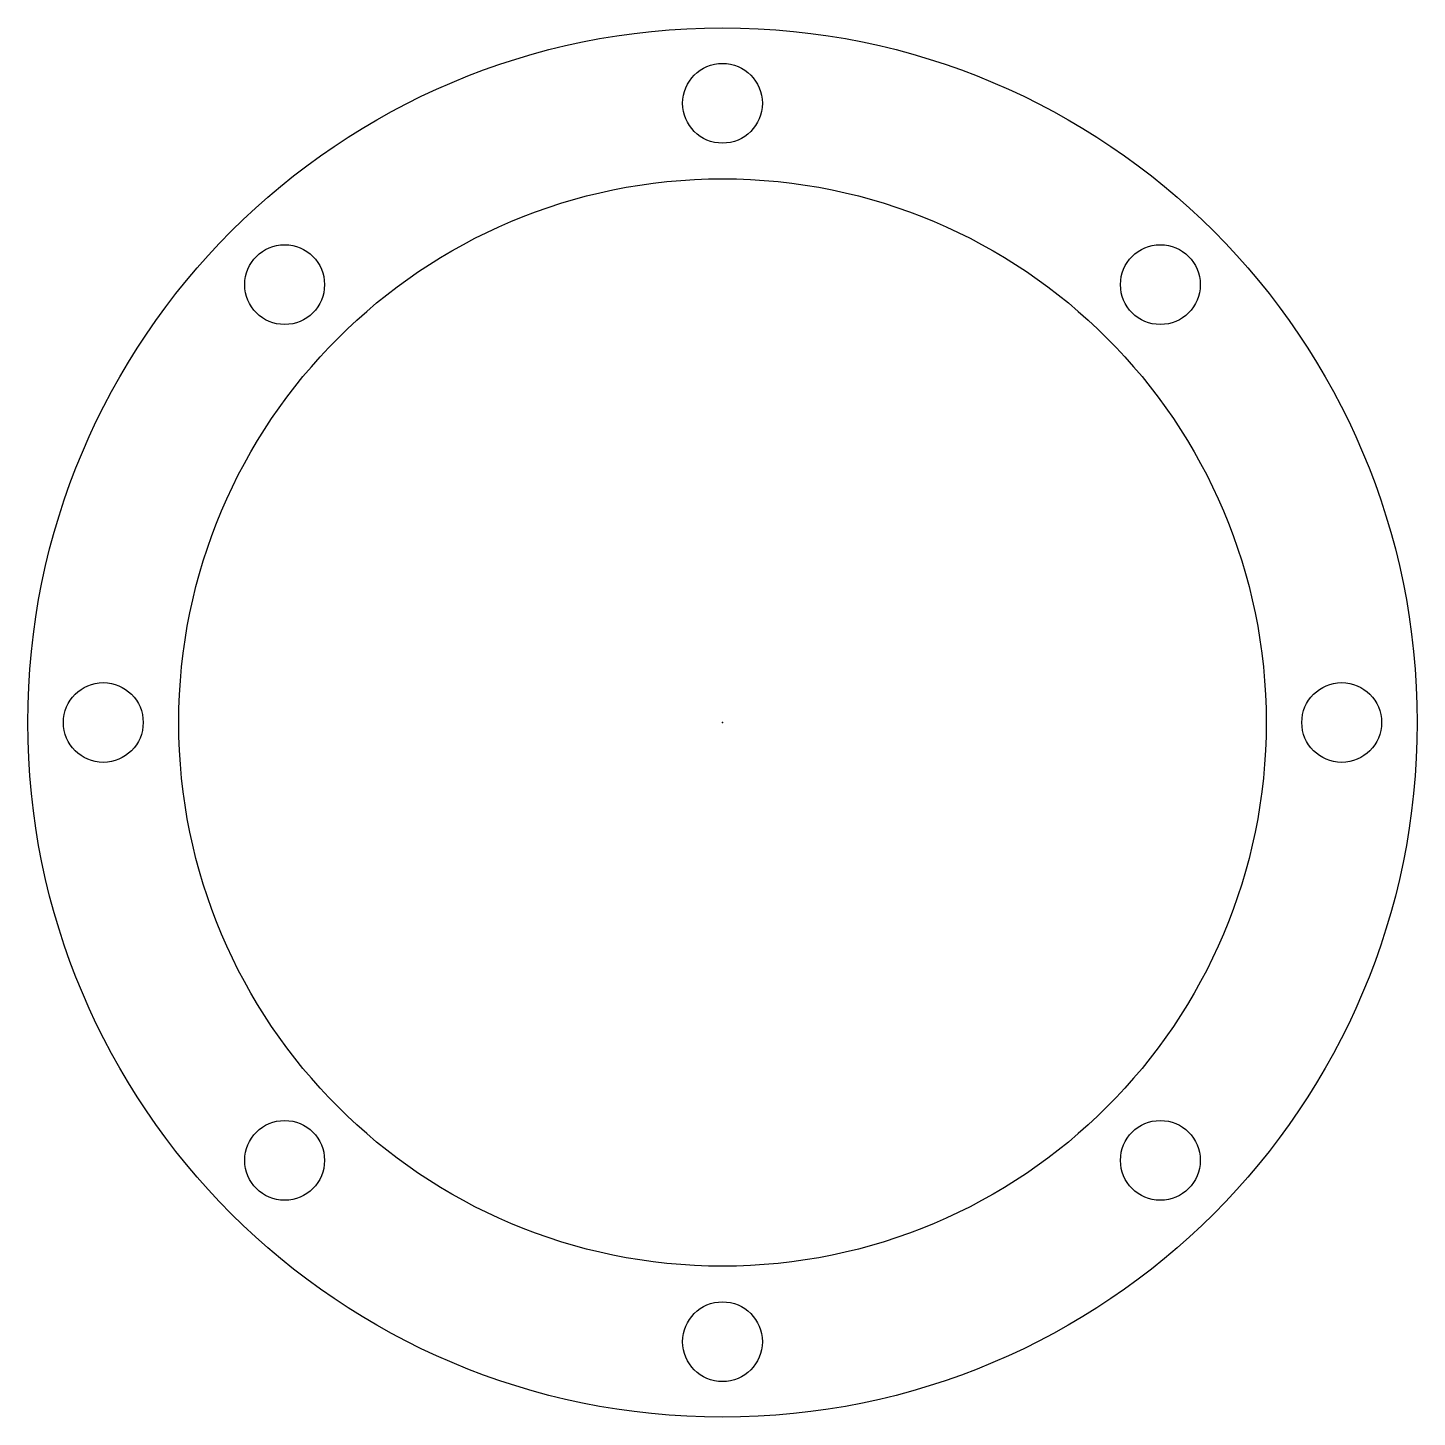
# Model space of a CAD drawing. Header units: millimetres. Extents: x -58 to 58, y -58 to 58.
import ezdxf

# ---------------------------------------------------------------- set-up
doc = ezdxf.new("R2010")
doc.units = ezdxf.units.MM
doc.header["$MEASUREMENT"] = 0
for name, color, linetype in [('Aluminium Flange v2_Sketch1', 7, 'Continuous'), ('Aluminium Flange v2_Sketch2', 7, 'Continuous'), ('Aluminium Flange v2_Sketch3', 7, 'Continuous'), ('Aluminium Flange v2_Sketch4', 7, 'Continuous')]:
    doc.layers.add(name, color=color, linetype=linetype)

msp = doc.modelspace()

# ---------------------------------------------------------------- linework, layer by layer
at = {"layer": 'Aluminium Flange v2_Sketch1'}
msp.add_circle((0, 0), 57.5, dxfattribs=at)
msp.add_point((0, 0), dxfattribs=at)
at = {"layer": 'Aluminium Flange v2_Sketch2'}
msp.add_circle((0, 0, 5), 57.5, dxfattribs=at)
msp.add_point((0, 0, 5), dxfattribs=at)
at = {"layer": 'Aluminium Flange v2_Sketch3'}
for centre, radius in [((0, 0, 5), 57.5), ((0, 51.25, 5), 3.3), ((0, 0, 5), 45), ((-36.24, 36.24, 5), 3.3), ((36.24, 36.24, 5), 3.3), ((-51.25, 0, 5), 3.3), ((51.25, 0, 5), 3.3), ((-36.24, -36.24, 5), 3.3), ((36.24, -36.24, 5), 3.3), ((0, -51.25, 5), 3.3)]:
    msp.add_circle(centre, radius, dxfattribs=at)
msp.add_point((0, 0, 5), dxfattribs=at)
at = {"layer": 'Aluminium Flange v2_Sketch4'}
msp.add_point((0, 0), dxfattribs=at)

doc.saveas('drawing.dxf')
